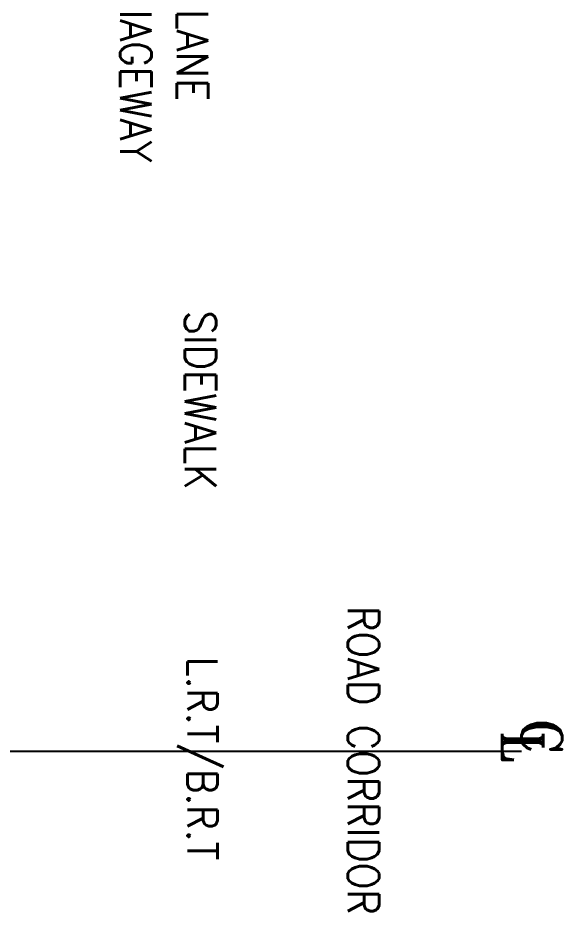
# Model space of a CAD drawing. Header units: feet. Extents: x 50754 to 76410, y 49660 to 67674.
# Drawn here: x 70685 to 71055, y 54243 to 54850 of the extents above; entities that cross this region are included whole.
import ezdxf
from ezdxf.enums import TextEntityAlignment as Align

# ---------------------------------------------------------------- set-up
doc = ezdxf.new("R2010")
doc.units = ezdxf.units.FT
doc.linetypes.add('Amconstr', pattern=[9999, 9999, 0])
doc.linetypes.add('CENTER2', pattern=[28.575, 19.05, -3.175, 3.175, -3.175])
for name, color, linetype in [('1_CEN-LIN', 1, 'CENTER2'), ('1_TEXT', 3, 'Continuous'), ('MS GATE', 1, 'Continuous')]:
    doc.layers.add(name, color=color, linetype=linetype)
doc.styles.add('222', font='romant.shx')
doc.styles.add('romans1', font='ROMANS.SHX', dxfattribs={"width": 0.9})

# ---------------------------------------------------------------- blocks, each defined once
blk = doc.blocks.new('admin enlclave road')
at = {"layer": '1_CEN-LIN', "color": 253, "ltscale": 5, "flags": 128}
blk.add_lwpolyline([(44844.934, -5366.174), (44868.597, -5362.922)], dxfattribs=at)
at = {"layer": '1_TEXT', "color": 253, "style": 'romans1', "width": 0.9}
for s, height, p in [('CARRIAGEWAY', 0.5, (44860.958, -5352.488)), ('2-LANE ', 0.5, (44861.854, -5352.365)), ('SIDEWALK', 0.5, (44862.768, -5358.081)), ('ROAD CORRIDOR', 0.5, (44866.119, -5363.412)), ('L.R.T/B.R.T ', 0.48274, (44863.561, -5363.884, 0))]:
    blk.add_text(s, height=height, rotation=277.8258, dxfattribs=at).set_placement(p, align=Align.MIDDLE)
at = {"layer": '1_TEXT', "color": 253, "style": '222'}
for s, p in [('C', (44868.328, -5362.426)), ('L', (44868.054, -5362.66))]:
    blk.add_text(s, height=0.65, rotation=277.8258, dxfattribs=at).set_placement(p, align=Align.BOTTOM_LEFT)

msp = doc.modelspace()

# ---------------------------------------------------------------- block references
at = {"layer": 'MS GATE', "linetype": 'Amconstr', "lineweight": 25, "xscale": 42.66674600251998, "yscale": 42.66674600251998, "zscale": 42.66674600251998, "rotation": 352.174150691152}
msp.add_blockref('admin enlclave road', (-1794383.54152, 541708.42207), dxfattribs=at)

doc.saveas('drawing.dxf')
